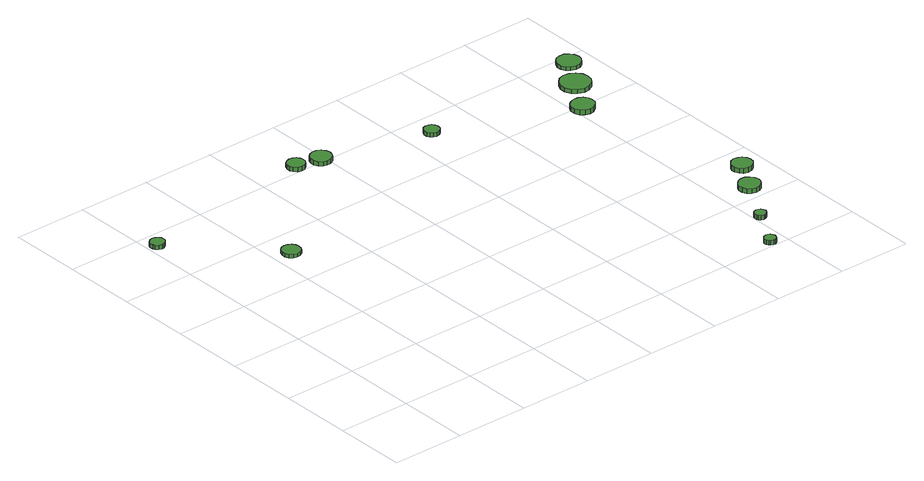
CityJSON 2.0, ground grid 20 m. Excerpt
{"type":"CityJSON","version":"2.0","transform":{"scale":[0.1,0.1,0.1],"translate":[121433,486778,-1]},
"CityObjects":{
"tree1":{"type":"SolitaryVegetationObject","attributes":{"function":"something"},"geometry":[{"type":"MultiSurface","lod":"1","boundaries":[[[0,1,2,3,4,5,6,7,8,9,10,11,12,13,14]],[[15,16,17,18,19,20,21,22,23,24,25,26,27,28,29]],[[0,29,28,1]],[[1,28,27,2]],[[2,27,26,3]],[[3,26,25,4]],[[4,25,24,5]],[[5,24,23,6]],[[6,23,22,7]],[[7,22,21,8]],[[8,21,20,9]],[[9,20,19,10]],[[10,19,18,11]],[[11,18,17,12]],[[12,17,16,13]],[[13,16,15,14]],[[14,15,29,0]]]}]},
"tree2":{"type":"SolitaryVegetationObject","attributes":{"function":"something"},"geometry":[{"type":"MultiSurface","lod":"1","boundaries":[[[30,31,32,33,34,35,36,37,38,39,40,41,42,43,44]],[[45,46,47,48,49,50,51,52,53,54,55,56,57,58,59]],[[30,59,58,31]],[[31,58,57,32]],[[32,57,56,33]],[[33,56,55,34]],[[34,55,54,35]],[[35,54,53,36]],[[36,53,52,37]],[[37,52,51,38]],[[38,51,50,39]],[[39,50,49,40]],[[40,49,48,41]],[[41,48,47,42]],[[42,47,46,43]],[[43,46,45,44]],[[44,45,59,30]]]}]},
"tree3":{"type":"SolitaryVegetationObject","attributes":{"function":"something"},"geometry":[{"type":"MultiSurface","lod":"1","boundaries":[[[60,61,62,63,64,65,66,67,68,69,70,71,72,73,74]],[[75,76,77,78,79,80,81,82,83,84,85,86,87,88,89]],[[60,89,88,61]],[[61,88,87,62]],[[62,87,86,63]],[[63,86,85,64]],[[64,85,84,65]],[[65,84,83,66]],[[66,83,82,67]],[[67,82,81,68]],[[68,81,80,69]],[[69,80,79,70]],[[70,79,78,71]],[[71,78,77,72]],[[72,77,76,73]],[[73,76,75,74]],[[74,75,89,60]]]}]},
"tree4":{"type":"SolitaryVegetationObject","attributes":{"function":"something"},"geometry":[{"type":"MultiSurface","lod":"1","boundaries":[[[90,91,92,93,94,95,96,97,98,99,100,101,102,103,104]],[[105,106,107,108,109,110,111,112,113,114,115,116,117,118,119]],[[90,119,118,91]],[[91,118,117,92]],[[92,117,116,93]],[[93,116,115,94]],[[94,115,114,95]],[[95,114,113,96]],[[96,113,112,97]],[[97,112,111,98]],[[98,111,110,99]],[[99,110,109,100]],[[100,109,108,101]],[[101,108,107,102]],[[102,107,106,103]],[[103,106,105,104]],[[104,105,119,90]]]}]},
"tree5":{"type":"SolitaryVegetationObject","attributes":{"function":"something"},"geometry":[{"type":"MultiSurface","lod":"1","boundaries":[[[120,121,122,123,124,125,126,127,128,129,130,131,132,133,134]],[[135,136,137,138,139,140,141,142,143,144,145,146,147,148,149]],[[120,149,148,121]],[[121,148,147,122]],[[122,147,146,123]],[[123,146,145,124]],[[124,145,144,125]],[[125,144,143,126]],[[126,143,142,127]],[[127,142,141,128]],[[128,141,140,129]],[[129,140,139,130]],[[130,139,138,131]],[[131,138,137,132]],[[132,137,136,133]],[[133,136,135,134]],[[134,135,149,120]]]}]},
"tree6":{"type":"SolitaryVegetationObject","attributes":{"function":"something"},"geometry":[{"type":"MultiSurface","lod":"1","boundaries":[[[150,151,152,153,154,155,156,157,158,159,160,161,162,163,164]],[[165,166,167,168,169,170,171,172,173,174,175,176,177,178,179]],[[150,179,178,151]],[[151,178,177,152]],[[152,177,176,153]],[[153,176,175,154]],[[154,175,174,155]],[[155,174,173,156]],[[156,173,172,157]],[[157,172,171,158]],[[158,171,170,159]],[[159,170,169,160]],[[160,169,168,161]],[[161,168,167,162]],[[162,167,166,163]],[[163,166,165,164]],[[164,165,179,150]]]}]},
"tree7":{"type":"SolitaryVegetationObject","attributes":{"function":"something"},"geometry":[{"type":"MultiSurface","lod":"1","boundaries":[[[180,181,182,183,184,185,186,187,188,189,190,191,192,193,194]],[[195,196,197,198,199,200,201,202,203,204,205,206,207,208,209]],[[180,209,208,181]],[[181,208,207,182]],[[182,207,206,183]],[[183,206,205,184]],[[184,205,204,185]],[[185,204,203,186]],[[186,203,202,187]],[[187,202,201,188]],[[188,201,200,189]],[[189,200,199,190]],[[190,199,198,191]],[[191,198,197,192]],[[192,197,196,193]],[[193,196,195,194]],[[194,195,209,180]]]}]},
"tree8":{"type":"SolitaryVegetationObject","attributes":{"function":"something"},"geometry":[{"type":"MultiSurface","lod":"1","boundaries":[[[210,211,212,213,214,215,216,217,218,219,220,221,222,223,224]],[[225,226,227,228,229,230,231,232,233,234,235,236,237,238,239]],[[210,239,238,211]],[[211,238,237,212]],[[212,237,236,213]],[[213,236,235,214]],[[214,235,234,215]],[[215,234,233,216]],[[216,233,232,217]],[[217,232,231,218]],[[218,231,230,219]],[[219,230,229,220]],[[220,229,228,221]],[[221,228,227,222]],[[222,227,226,223]],[[223,226,225,224]],[[224,225,239,210]]]}]},
"tree9":{"type":"SolitaryVegetationObject","attributes":{"function":"something"},"geometry":[{"type":"MultiSurface","lod":"1","boundaries":[[[240,241,242,243,244,245,246,247,248,249,250,251,252,253,254]],[[255,256,257,258,259,260,261,262,263,264,265,266,267,268,269]],[[240,269,268,241]],[[241,268,267,242]],[[242,267,266,243]],[[243,266,265,244]],[[244,265,264,245]],[[245,264,263,246]],[[246,263,262,247]],[[247,262,261,248]],[[248,261,260,249]],[[249,260,259,250]],[[250,259,258,251]],[[251,258,257,252]],[[252,257,256,253]],[[253,256,255,254]],[[254,255,269,240]]]}]},
"tree10":{"type":"SolitaryVegetationObject","attributes":{"function":"something"},"geometry":[{"type":"MultiSurface","lod":"1","boundaries":[[[270,271,272,273,274,275,276,277,278,279,280,281,282,283,284]],[[285,286,287,288,289,290,291,292,293,294,295,296,297,298,299]],[[270,299,298,271]],[[271,298,297,272]],[[272,297,296,273]],[[273,296,295,274]],[[274,295,294,275]],[[275,294,293,276]],[[276,293,292,277]],[[277,292,291,278]],[[278,291,290,279]],[[279,290,289,280]],[[280,289,288,281]],[[281,288,287,282]],[[282,287,286,283]],[[283,286,285,284]],[[284,285,299,270]]]}]},
"tree11":{"type":"SolitaryVegetationObject","attributes":{"function":"something"},"geometry":[{"type":"MultiSurface","lod":"1","boundaries":[[[300,301,302,303,304,305,306,307,308,309,310,311,312,313,314]],[[315,316,317,318,319,320,321,322,323,324,325,326,327,328,329]],[[300,329,328,301]],[[301,328,327,302]],[[302,327,326,303]],[[303,326,325,304]],[[304,325,324,305]],[[305,324,323,306]],[[306,323,322,307]],[[307,322,321,308]],[[308,321,320,309]],[[309,320,319,310]],[[310,319,318,311]],[[311,318,317,312]],[[312,317,316,313]],[[313,316,315,314]],[[314,315,329,300]]]}]},
"tree12":{"type":"SolitaryVegetationObject","attributes":{"function":"something"},"geometry":[{"type":"MultiSurface","lod":"1","boundaries":[[[330,331,332,333,334,335,336,337,338,339,340,341,342,343,344]],[[345,346,347,348,349,350,351,352,353,354,355,356,357,358,359]],[[330,359,358,331]],[[331,358,357,332]],[[332,357,356,333]],[[333,356,355,334]],[[334,355,354,335]],[[335,354,353,336]],[[336,353,352,337]],[[337,352,351,338]],[[338,351,350,339]],[[339,350,349,340]],[[340,349,348,341]],[[341,348,347,342]],[[342,347,346,343]],[[343,346,345,344]],[[344,345,359,330]]]}]}
},
"vertices":[
[43,949,23],[42,957,23],[37,963,23],[30,967,23],[22,968,23],[14,966,23],[8,960,23],[5,953,23],[5,945,23],[8,938,23],[14,933,23],[22,930,23],[30,931,23],[37,935,23],[42,941,23],[42,941,11],[37,935,11],[30,931,11],[22,930,11],[14,933,11],[8,938,11],[5,945,11],[5,953,11],[8,960,11],[14,966,11],[22,968,11],[30,967,11],[37,963,11],[42,957,11],[43,949,11],
[276,722,16],[274,732,16],[268,740,16],[259,746,16],[249,747,16],[239,744,16],[231,737,16],[227,727,16],[227,717,16],[231,707,16],[239,700,16],[249,697,16],[259,698,16],[268,703,16],[274,712,16],[274,712,7],[268,703,7],[259,698,7],[249,697,7],[239,700,7],[231,707,7],[227,717,7],[227,727,7],[231,737,7],[239,744,7],[249,747,7],[259,746,7],[268,740,7],[274,732,7],[276,722,7],
[546,1024,19],[544,1033,19],[538,1041,19],[530,1046,19],[520,1047,19],[510,1044,19],[503,1038,19],[499,1029,19],[499,1019,19],[503,1010,19],[510,1003,19],[520,1000,19],[530,1001,19],[538,1006,19],[544,1014,19],[544,1014,7],[538,1006,7],[530,1001,7],[520,1000,7],[510,1003,7],[503,1010,7],[499,1019,7],[499,1029,7],[503,1038,7],[510,1044,7],[520,1047,7],[530,1046,7],[538,1041,7],[544,1033,7],[546,1024,7],
[617,1009,19],[614,1020,19],[607,1030,19],[597,1036,19],[585,1037,19],[574,1033,19],[565,1025,19],[561,1015,19],[561,1003,19],[565,992,19],[574,984,19],[585,981,19],[597,982,19],[607,988,19],[614,997,19],[614,997,7],[607,988,7],[597,982,7],[585,981,7],[574,984,7],[565,992,7],[561,1003,7],[561,1015,7],[565,1025,7],[574,1033,7],[585,1037,7],[597,1036,7],[607,1030,7],[614,1020,7],[617,1009,7],
[895,936,18],[893,944,18],[888,951,18],[881,955,18],[872,956,18],[864,954,18],[858,948,18],[854,940,18],[854,931,18],[858,924,18],[864,918,18],[872,915,18],[881,916,18],[888,920,18],[893,927,18],[893,927,7],[888,920,7],[881,916,7],[872,915,7],[864,918,7],[858,924,7],[854,931,7],[854,940,7],[858,948,7],[864,954,7],[872,956,7],[881,955,7],[888,951,7],[893,944,7],[895,936,7],
[1175,18,20],[1173,24,20],[1170,30,20],[1164,33,20],[1158,33,20],[1151,31,20],[1147,27,20],[1144,21,20],[1144,15,20],[1147,9,20],[1151,5,20],[1158,3,20],[1164,3,20],[1170,6,20],[1173,12,20],[1173,12,7],[1170,6,7],[1164,3,7],[1158,3,7],[1151,5,7],[1147,9,7],[1144,15,7],[1144,21,7],[1147,27,7],[1151,31,7],[1158,33,7],[1164,33,7],[1170,30,7],[1173,24,7],[1175,18,7],
[1235,124,19],[1233,131,19],[1230,136,19],[1224,139,19],[1218,140,19],[1211,138,19],[1206,134,19],[1204,128,19],[1204,121,19],[1206,115,19],[1211,111,19],[1218,109,19],[1224,110,19],[1230,113,19],[1233,118,19],[1233,118,7],[1230,113,7],[1224,110,7],[1218,109,7],[1211,111,7],[1206,115,7],[1204,121,7],[1204,128,7],[1206,134,7],[1211,138,7],[1218,140,7],[1224,139,7],[1230,136,7],[1233,131,7],[1235,124,7],
[1317,246,20],[1314,258,20],[1307,268,20],[1297,274,20],[1285,275,20],[1274,271,20],[1265,263,20],[1260,252,20],[1260,240,20],[1265,229,20],[1274,221,20],[1285,218,20],[1297,219,20],[1307,225,20],[1314,235,20],[1314,235,7],[1307,225,7],[1297,219,7],[1285,218,7],[1274,221,7],[1265,229,7],[1260,240,7],[1260,252,7],[1265,263,7],[1274,271,7],[1285,275,7],[1297,274,7],[1307,268,7],[1314,258,7],[1317,246,7],
[1360,326,23],[1358,337,23],[1351,347,23],[1341,352,23],[1329,354,23],[1318,350,23],[1310,342,23],[1305,332,23],[1305,320,23],[1310,310,23],[1318,302,23],[1329,299,23],[1341,300,23],[1351,306,23],[1358,315,23],[1358,315,10],[1351,306,10],[1341,300,10],[1329,299,10],[1318,302,10],[1310,310,10],[1305,320,10],[1305,332,10],[1310,342,10],[1318,350,10],[1329,354,10],[1341,352,10],[1351,347,10],[1358,337,10],[1360,326,10],
[1255,789,21],[1253,801,21],[1245,812,21],[1234,818,21],[1221,819,21],[1209,815,21],[1199,807,21],[1194,795,21],[1194,782,21],[1199,770,21],[1209,762,21],[1221,758,21],[1234,759,21],[1245,766,21],[1253,776,21],[1253,776,8],[1245,766,8],[1234,759,8],[1221,758,8],[1209,762,8],[1199,770,8],[1194,782,8],[1194,795,8],[1199,807,8],[1209,815,8],[1221,819,8],[1234,818,8],[1245,812,8],[1253,801,8],[1255,789,8],
[1322,885,18],[1319,901,18],[1309,915,18],[1294,923,18],[1278,925,18],[1262,920,18],[1250,908,18],[1243,893,18],[1243,877,18],[1250,862,18],[1262,851,18],[1278,845,18],[1294,847,18],[1309,855,18],[1319,869,18],[1319,869,7],[1309,855,7],[1294,847,7],[1278,845,7],[1262,851,7],[1250,862,7],[1243,877,7],[1243,893,7],[1250,908,7],[1262,920,7],[1278,925,7],[1294,923,7],[1309,915,7],[1319,901,7],[1322,885,7],
[1367,971,17],[1364,984,17],[1356,995,17],[1345,1002,17],[1332,1003,17],[1319,999,17],[1310,990,17],[1304,978,17],[1304,965,17],[1310,953,17],[1319,944,17],[1332,940,17],[1345,941,17],[1356,948,17],[1364,959,17],[1364,959,7],[1356,948,7],[1345,941,7],[1332,940,7],[1319,944,7],[1310,953,7],[1304,965,7],[1304,978,7],[1310,990,7],[1319,999,7],[1332,1003,7],[1345,1002,7],[1356,995,7],[1364,984,7],[1367,971,7]
]}
